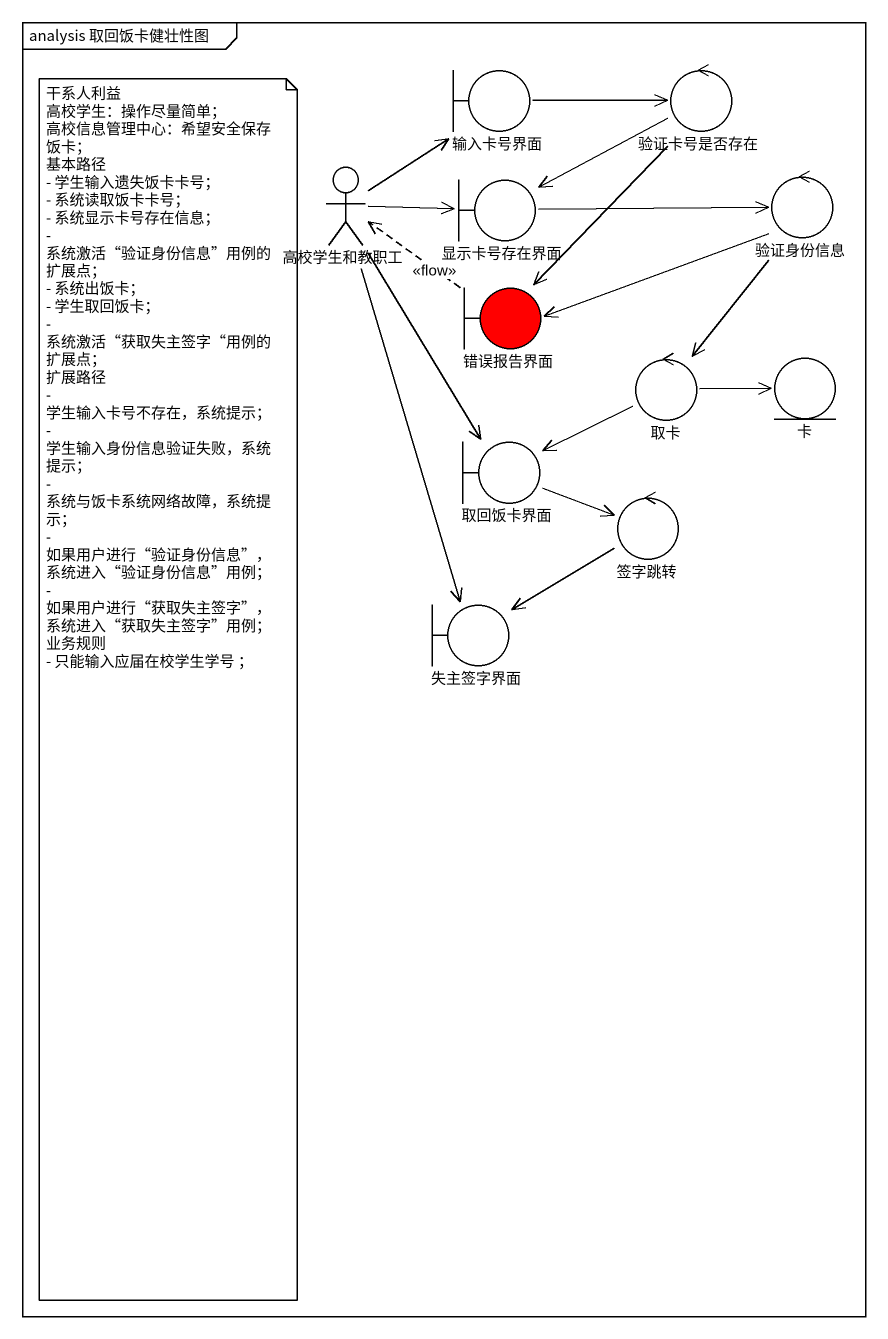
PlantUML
@startuml
mainframe analysis 取回饭卡健壮性图
boundary 输入卡号界面
control 验证卡号是否存在
actor 高校学生和教职工
boundary 显示卡号存在界面
control 验证身份信息
boundary 错误报告界面 #FF0000
control 取卡
entity 卡
boundary 取回饭卡界面
control 签字跳转
boundary 失主签字界面
输入卡号界面 -right-> 验证卡号是否存在
验证卡号是否存在 -left-> 显示卡号存在界面
验证卡号是否存在 --> 错误报告界面
高校学生和教职工 -up-> 输入卡号界面
高校学生和教职工 -right-> 显示卡号存在界面
高校学生和教职工 --> 取回饭卡界面
高校学生和教职工 --> 失主签字界面
显示卡号存在界面 -right-> 验证身份信息
验证身份信息 -left-> 错误报告界面
验证身份信息 --> 取卡
错误报告界面 .up.> 高校学生和教职工 : <<flow>>
取卡 -right-> 卡
取卡 -left-> 取回饭卡界面
取回饭卡界面 -right-> 签字跳转
签字跳转 --> 失主签字界面
note as N1
  干系人利益
  高校学生：操作尽量简单；
  高校信息管理中心：希望安全保存饭卡；
  基本路径
  - 学生输入遗失饭卡卡号；
  - 系统读取饭卡卡号；
  - 系统显示卡号存在信息；
  - 系统激活“验证身份信息”用例的扩展点；
  - 系统出饭卡；
  - 学生取回饭卡；
  - 系统激活“获取失主签字“用例的扩展点；
  扩展路径
  - 学生输入卡号不存在，系统提示；
  - 学生输入身份信息验证失败，系统提示；
  - 系统与饭卡系统网络故障，系统提示；
  - 如果用户进行“验证身份信息”，系统进入“验证身份信息”用例；
  - 如果用户进行“获取失主签字”，系统进入“获取失主签字”用例；
  业务规则
  - 只能输入应届在校学生学号 ；
end note
@enduml
